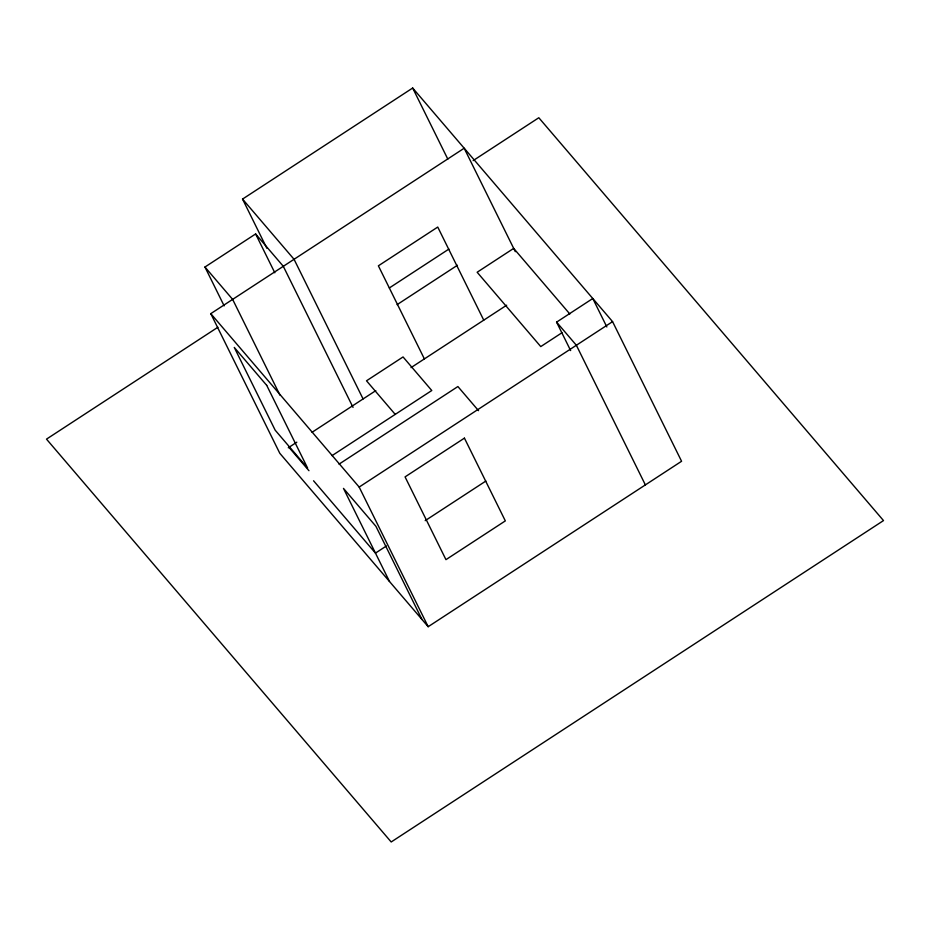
<?xml version="1.0" encoding="UTF-8"?>
<svg xmlns="http://www.w3.org/2000/svg" width="930" height="930" viewBox="0 0 930 930"><rect width="100%" height="100%" fill="white"/><g stroke="black" fill="none" stroke-linecap="round" stroke-linejoin="round"><path stroke-width="1.4" d="M266.829 248.229L242.544 199.09L412.676 88.025L612.568 321.629L681.574 461.268L428.172 626.704L279.802 453.294L210.785 313.654L464.186 148.23L515.313 251.67M224.142 305.865L204.949 267.026L255.622 233.953L283.313 266.317L353.04 407.398M217.899 327.244L46.5 439.134L391.193 841.976L883.5 520.579L538.807 117.738L473.161 160.588M389.333 287.963L448.876 249.089M397.098 304.645L457.432 265.259M288.288 447.76L296.81 442.192M312.073 432.287L375.79 390.635M411.025 367.629L506.676 305.191M332.045 455.63L431.776 390.519L403.05 356.946L366.501 380.8L395.227 414.385M339.043 464.14L457.897 386.543L478.531 410.665M570.636 350.587L556.582 322.14L592.782 298.507L606.837 326.953M561.976 332.742L540.76 346.588L477.148 272.246L513.686 248.391L569.823 313.991M210.785 313.654L359.166 487.064L612.568 321.629M386.38 545.991L375.464 553.118L313.561 480.775M425.196 520.649L485.844 481.054M556.582 322.14L576.368 345.263L645.374 484.902M242.544 199.09L294.054 259.296L363.072 398.935M204.949 267.026L232.64 299.39L279.977 395.169M288.986 447.365L308.958 470.696M412.676 88.025L447.818 159.135M483.751 320.152L437.751 227.06L378.382 265.817L424.382 358.91M255.622 233.953L274.815 272.781M359.166 487.064L428.172 626.704M421.941 619.415L375.929 526.322L343.484 488.401L389.496 581.494M464.43 438.135L405.062 476.892L445.958 559.651L505.327 520.893L464.43 438.135M266.712 385.346L234.267 347.425L275.175 430.183L307.621 468.104L266.712 385.346"/></g></svg>
